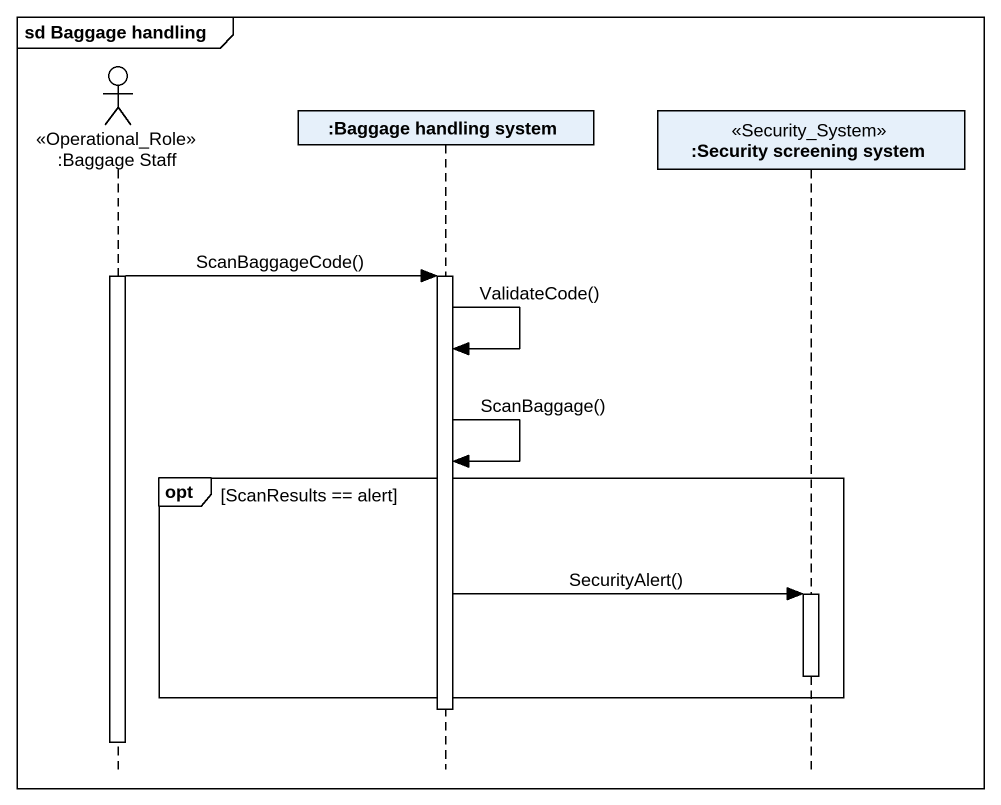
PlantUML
@startuml
mainframe sd Baggage handling
hide footbox
actor ":Baggage Staff" as Baggage_Staff <<Operational_Role>>
participant ":Baggage handling system" as Baggage_handling_system
participant ":Security screening system" as Security_screening_system <<Security_System>>

activate Baggage_Staff
Baggage_Staff -> Baggage_handling_system : ScanBaggageCode()
activate Baggage_handling_system
Baggage_handling_system -> Baggage_handling_system : ValidateCode()
Baggage_handling_system -> Baggage_handling_system : ScanBaggage()
opt ScanResults == alert
  Baggage_handling_system -> Security_screening_system : SecurityAlert()
  activate Security_screening_system
  deactivate Security_screening_system
end
deactivate Baggage_handling_system
deactivate Baggage_Staff
@enduml
